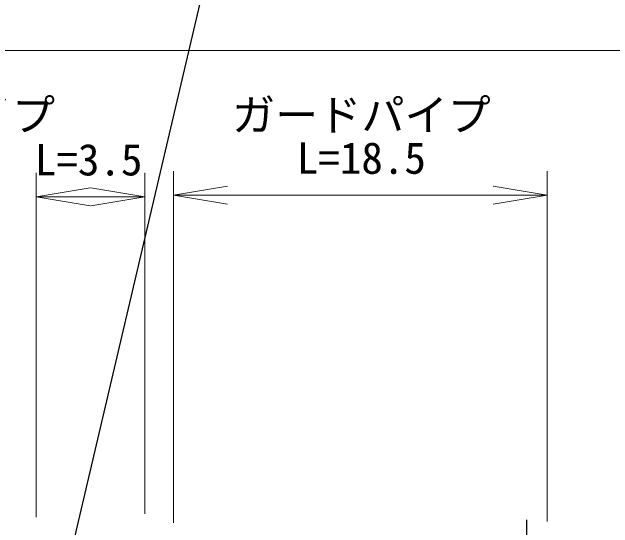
# Model space of a CAD drawing. Units: millimetres, scale not verified. Extents: x -55602354 to 84056675, y -218924267 to 380000.
# Drawn here: x 147420 to 172504, y 292073 to 313628 of the extents above; entities that cross this region are included whole.
import ezdxf
from ezdxf.enums import TextEntityAlignment as Align

# ---------------------------------------------------------------- set-up
doc = ezdxf.new("R2010")
doc.units = ezdxf.units.MM
doc.header["$LTSCALE"] = 1000
for name, color, linetype, lineweight in [('M-BGD', 7, 'Continuous', 25), ('M-STR-HTXT', 7, 'Continuous', 13), ('M-STR-STRC', 7, 'Continuous', 25)]:
    doc.layers.add(name, color=color, linetype=linetype, lineweight=lineweight)
doc.styles.add('ＭＳ ゴシック', font='')
doc.styles.get('ＭＳ ゴシック').set_extended_font_data('MS Gothic')

# ---------------------------------------------------------------- blocks, each defined once
blk = doc.blocks.new('open_arrow')
at = {"color": 0, "linetype": 'Continuous', "lineweight": -2}
blk.add_lwpolyline([(7.5, 1.25), (0, 0), (7.5, -1.25)], dxfattribs=at)

msp = doc.modelspace()

# ---------------------------------------------------------------- hatches: boundary and pattern name
at = {"layer": 'M-STR-STRC'}
msp.add_hatch(color=256, dxfattribs=at).paths.add_polyline_path([(-55594916, -215317041, 1), (-55594610, -215317070, 1), (-55594305, -215317098, 1), (-55580797, -215307366, 0.41421), (-55580889, -215307431, 0.41421), (-55580745, -215307064, 0.41421), (-55580837, -215307129, 0.41421), (-55580692, -215306761, 0.41421), (-55580785, -215306827, 0.41421), (-55566345, -215305448, 1), (-55566384, -215305752, 1), (-55566423, -215306056, 1), (-55597548, -215332337, 0.41421), (-55597635, -215332409, 0.41421), (-55597517, -215332032, 0.41421), (-55597604, -215332103, 0.41421), (-55597486, -215331727, 0.41421), (-55597573, -215331798, 0.41421), (-55585677, -215342470, 0.41421), (-55585743, -215342562, 0.41421), (-55585726, -215342167, 0.41421), (-55585792, -215342259, 0.41421), (-55585774, -215341865, 0.41421), (-55585841, -215341956, 0.41421), (-55571762, -215344566, 1), (-55571732, -215344261, 1), (-55571703, -215343956, 1), (-55559075, -215335789, 1), (-55559380, -215335758, 1), (-55559685, -215335727, 1), (-55555688, -215322973, 1), (-55555727, -215323277, 1), (-55555767, -215323581, 1), (-55393271, -215354691, 1), (-55393233, -215354387, 1), (-55393196, -215354083, 1), (-55410449, -215351682, 1), (-55410411, -215351378, 1), (-55410374, -215351073, 1), (-55407336, -215338454, 1), (-55407557, -215338427, 1), (-55407777, -215338399, 1), (-55271677, -215370690, 1), (-55271982, -215370659, 1), (-55272287, -215370628, 1), (-55266346, -215358322, 1), (-55266377, -215358627, 1), (-55266407, -215358932, 1), (-55289179, -215367259, 1), (-55289140, -215366955, 1), (-55289100, -215366651, 1), (571140, 349427, -0.39598), (571140, 349427), (571140, 348155), (571851, 348154), (573112, 350484, 0.38568), (573112, 350484)])

# ---------------------------------------------------------------- linework, layer by layer
at = {"layer": 'M-BGD'}
msp.add_line((168905, 290417), (168909, 292417), dxfattribs=at)
at = {"layer": 'M-STR-HTXT'}
for p, q in [((138056, 312026), (259125, 312026)), ((148434, 292520), (148434, 306904)), ((152959, 292665), (152959, 306904)), ((154162, 292295), (154162, 306973)), ((169759, 292343), (169759, 306973)), ((148434, 305904), (152959, 305904)), ((154162, 305973), (169759, 305973))]:
    msp.add_line(p, q, dxfattribs=at)
at = {"layer": 'M-STR-STRC'}
msp.add_line((147596, 281242), (158181, 326449), dxfattribs=at)

# ---------------------------------------------------------------- block references
at = {"layer": 'M-STR-HTXT', "xscale": 300, "yscale": 300}
for p in [(154162, 305973), (148434, 305904)]:
    msp.add_blockref('open_arrow', p, dxfattribs=at)
at = {"layer": 'M-STR-HTXT', "xscale": 300, "yscale": 300, "rotation": 180}
for p in [(169759, 305973), (152959, 305904)]:
    msp.add_blockref('open_arrow', p, dxfattribs=at)

# ---------------------------------------------------------------- texts
at = {"layer": 'M-STR-HTXT', "style": 'ＭＳ ゴシック'}
for s, p in [('ガードパイプ', (143817, 308273)), ('ガードパイプ', (162002, 308273)), ('L=3.5', (150619, 306404)), ('L=18.5', (162002, 306473))]:
    msp.add_text(s, height=1320, dxfattribs=at).set_placement(p, align=Align.BOTTOM_CENTER)

doc.saveas('drawing.dxf')
